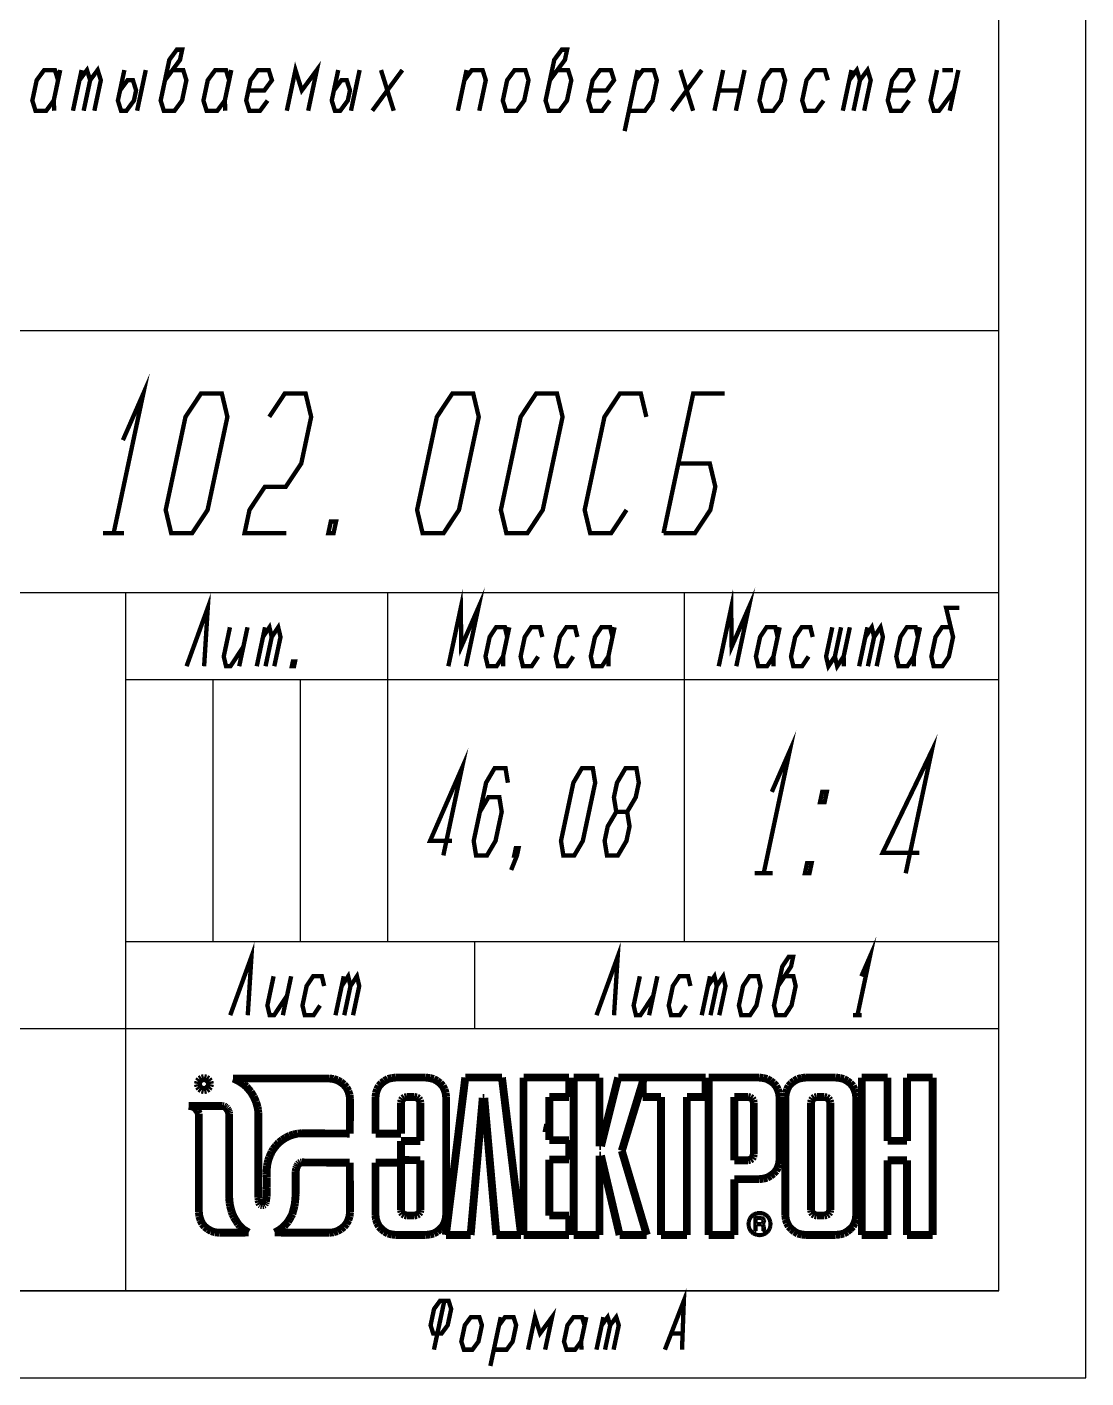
# Model space of a CAD drawing. Header units: millimetres. Extents: x 0 to 630, y 0 to 297.
# Drawn here: x 569.3 to 630, y 0 to 77.4 of the extents above; entities that cross this region are included whole.
import ezdxf

# ---------------------------------------------------------------- set-up
doc = ezdxf.new("R2010")
doc.units = ezdxf.units.MM
doc.header["$LTSCALE"] = 34.65
doc.layers.get('0').update_dxf_attribs({"linetype": 'CONTINUOUS'})

# ---------------------------------------------------------------- blocks, each defined once
blk = doc.blocks.new('ELEKTRON_BL0', base_point=(599.909, 12.678))
at = {"color": 2, "linetype": 'CONTINUOUS'}
for points, const_width in [([(579.128, 16.841), (579.156, 16.98)], 0.452), ([(579.156, 16.716), (579.128, 16.841)], 0.452), ([(579.156, 16.98), (579.24, 17.092)], 0.452), ([(579.24, 17.092), (579.351, 17.161)], 0.452), ([(579.351, 17.161), (579.476, 17.189)], 0.452), ([(579.476, 17.189), (579.601, 17.161)], 0.452), ([(579.601, 17.161), (579.712, 17.092)], 0.452), ([(579.712, 17.092), (579.796, 16.98)], 0.452), ([(579.796, 16.98), (579.824, 16.841)], 0.452), ([(579.824, 16.841), (579.796, 16.716)], 0.452), ([(586.662, 17.161), (581.144, 17.161)], 0.452), ([(581.144, 17.161), (581.227, 17.133)], 0.452), ([(581.227, 17.133), (581.311, 17.092)], 0.452), ([(581.311, 17.092), (581.394, 17.05)], 0.452), ([(581.394, 17.05), (581.478, 17.008)], 0.452), ([(581.478, 17.008), (581.561, 16.953)], 0.452), ([(581.561, 16.953), (581.644, 16.897)], 0.452), ([(581.644, 16.897), (581.728, 16.841)], 0.452), ([(581.728, 16.841), (581.811, 16.772)], 0.452), ([(586.899, 17.133), (586.662, 17.161)], 0.452), ([(587.121, 17.064), (586.899, 17.133)], 0.452), ([(587.315, 16.953), (587.121, 17.064)], 0.452), ([(587.496, 16.814), (587.315, 16.953)], 0.452), ([(587.635, 16.647), (587.496, 16.814)], 0.452), ([(589.651, 16.897), (589.498, 16.73)], 0.452), ([(589.817, 17.022), (589.651, 16.897)], 0.452), ([(590.012, 17.133), (589.817, 17.022)], 0.452), ([(590.235, 17.189), (590.012, 17.133)], 0.452), ([(590.457, 17.217), (590.235, 17.189)], 0.452), ([(592.18, 17.217), (590.457, 17.217)], 0.452), ([(592.417, 17.189), (592.18, 17.217)], 0.452), ([(592.639, 17.133), (592.417, 17.189)], 0.452), ([(592.834, 17.022), (592.639, 17.133)], 0.452), ([(593.001, 16.897), (592.834, 17.022)], 0.452), ([(593.153, 16.73), (593.001, 16.897)], 0.452), ([(594.446, 17.217), (593.334, 8.196)], 0.452), ([(596.545, 17.217), (594.446, 17.217)], 0.452), ([(597.643, 8.196), (596.545, 17.217)], 0.452), ([(600.395, 17.217), (597.782, 17.217)], 0.452), ([(597.782, 17.217), (597.782, 8.196)], 0.452), ([(600.395, 16.105), (600.395, 17.217)], 0.452), ([(602.133, 17.217), (600.659, 17.217)], 0.452), ([(600.659, 17.217), (600.659, 8.196)], 0.452), ([(602.133, 13.283), (602.133, 17.217)], 0.452), ([(603.203, 17.217), (602.216, 13.283)], 0.452), ([(604.69, 17.217), (603.203, 17.217)], 0.452), ([(603.412, 13.019), (604.69, 17.217)], 0.452), ([(608.207, 17.217), (604.607, 17.217)], 0.452), ([(604.607, 17.217), (604.607, 16.105)], 0.452), ([(608.207, 16.105), (608.207, 17.217)], 0.452), ([(611.279, 17.217), (608.388, 17.217)], 0.452), ([(608.388, 17.217), (608.388, 8.196)], 0.452), ([(611.515, 17.189), (611.279, 17.217)], 0.452), ([(611.738, 17.133), (611.515, 17.189)], 0.452), ([(611.932, 17.022), (611.738, 17.133)], 0.452), ([(612.099, 16.897), (611.932, 17.022)], 0.452), ([(612.252, 16.73), (612.099, 16.897)], 0.452), ([(613.128, 16.897), (612.975, 16.73)], 0.452), ([(613.294, 17.022), (613.128, 16.897)], 0.452), ([(613.489, 17.133), (613.294, 17.022)], 0.452), ([(613.711, 17.189), (613.489, 17.133)], 0.452), ([(613.934, 17.217), (613.711, 17.189)], 0.452), ([(615.671, 17.217), (613.934, 17.217)], 0.452), ([(615.908, 17.189), (615.671, 17.217)], 0.452), ([(616.13, 17.133), (615.908, 17.189)], 0.452), ([(616.324, 17.022), (616.13, 17.133)], 0.452), ([(616.491, 16.897), (616.324, 17.022)], 0.452), ([(616.644, 16.73), (616.491, 16.897)], 0.452), ([(618.632, 17.217), (617.159, 17.217)], 0.452), ([(617.159, 17.217), (617.159, 8.196)], 0.452), ([(618.632, 13.589), (618.632, 17.217)], 0.452), ([(621.217, 17.217), (619.744, 17.217)], 0.452), ([(619.744, 17.217), (619.744, 13.589)], 0.452), ([(621.217, 8.196), (621.217, 17.217)], 0.452), ([(579.24, 16.605), (579.156, 16.716)], 0.452), ([(579.351, 16.522), (579.24, 16.605)], 0.452), ([(579.476, 16.494), (579.351, 16.522)], 0.452), ([(579.601, 16.522), (579.476, 16.494)], 0.452), ([(579.712, 16.605), (579.601, 16.522)], 0.452), ([(579.796, 16.716), (579.712, 16.605)], 0.452), ([(581.811, 16.772), (581.908, 16.689)], 0.452), ([(581.908, 16.689), (581.992, 16.591)], 0.452), ([(581.992, 16.591), (582.075, 16.494)], 0.452), ([(582.075, 16.494), (582.159, 16.397)], 0.452), ([(582.159, 16.397), (582.242, 16.258)], 0.452), ([(582.242, 16.258), (582.326, 16.119)], 0.452), ([(582.326, 16.119), (582.395, 15.966)], 0.452), ([(587.746, 16.438), (587.635, 16.647)], 0.452), ([(587.816, 16.216), (587.746, 16.438)], 0.452), ([(587.844, 15.98), (587.816, 16.216)], 0.452), ([(589.331, 16.327), (589.303, 16.105)], 0.452), ([(589.303, 16.105), (589.303, 14.006)], 0.452), ([(589.4, 16.536), (589.331, 16.327)], 0.452), ([(589.498, 16.73), (589.4, 16.536)], 0.452), ([(590.86, 16.007), (590.971, 16.077)], 0.452), ([(590.971, 16.077), (591.11, 16.105)], 0.452), ([(591.11, 16.105), (591.527, 16.105)], 0.452), ([(591.527, 16.105), (591.666, 16.077)], 0.452), ([(591.666, 16.077), (591.777, 16.007)], 0.452), ([(593.251, 16.536), (593.153, 16.73)], 0.452), ([(593.32, 16.327), (593.251, 16.536)], 0.452), ([(593.348, 16.105), (593.32, 16.327)], 0.452), ([(593.348, 9.308), (593.348, 16.105)], 0.452), ([(594.752, 8.196), (595.447, 16.049)], 0.452), ([(595.447, 16.049), (595.53, 16.049)], 0.452), ([(595.53, 16.049), (596.225, 8.196)], 0.452), ([(599.255, 13.631), (599.255, 16.105)], 0.452), ([(599.255, 16.105), (600.395, 16.105)], 0.452), ([(604.607, 16.105), (605.663, 16.105)], 0.452), ([(605.663, 16.105), (605.663, 8.196)], 0.452), ([(607.137, 8.196), (607.137, 16.105)], 0.452), ([(607.137, 16.105), (608.207, 16.105)], 0.452), ([(609.861, 16.105), (610.64, 16.105)], 0.452), ([(609.861, 12.477), (609.861, 16.105)], 0.452), ([(610.64, 16.105), (610.765, 16.077)], 0.452), ([(610.765, 16.077), (610.876, 16.007)], 0.452), ([(612.349, 16.536), (612.252, 16.73)], 0.452), ([(612.419, 16.327), (612.349, 16.536)], 0.452), ([(612.447, 16.105), (612.419, 16.327)], 0.452), ([(612.447, 12.477), (612.447, 16.105)], 0.452), ([(612.808, 16.327), (612.78, 16.105)], 0.452), ([(612.78, 16.105), (612.78, 9.308)], 0.452), ([(612.877, 16.536), (612.808, 16.327)], 0.452), ([(612.975, 16.73), (612.877, 16.536)], 0.452), ([(614.351, 16.007), (614.462, 16.077)], 0.452), ([(614.462, 16.077), (614.587, 16.105)], 0.452), ([(614.587, 16.105), (615.018, 16.105)], 0.452), ([(615.018, 16.105), (615.143, 16.077)], 0.452), ([(615.143, 16.077), (615.254, 16.007)], 0.452), ([(616.742, 16.536), (616.644, 16.73)], 0.452), ([(616.811, 16.327), (616.742, 16.536)], 0.452), ([(616.839, 16.105), (616.811, 16.327)], 0.452), ([(616.839, 9.308), (616.839, 16.105)], 0.452), ([(580.546, 15.59), (578.6, 15.59)], 0.452), ([(578.6, 15.59), (578.725, 15.577)], 0.452), ([(578.725, 15.577), (578.837, 15.549)], 0.452), ([(578.837, 15.549), (578.92, 15.507)], 0.452), ([(578.92, 15.507), (578.989, 15.451)], 0.452), ([(578.989, 15.451), (579.045, 15.382)], 0.452), ([(579.045, 15.382), (579.101, 15.312)], 0.452), ([(579.101, 15.312), (579.142, 15.229)], 0.452), ([(580.616, 15.577), (580.546, 15.59)], 0.452), ([(580.685, 15.535), (580.616, 15.577)], 0.452), ([(580.741, 15.493), (580.685, 15.535)], 0.452), ([(580.797, 15.437), (580.741, 15.493)], 0.452), ([(580.838, 15.368), (580.797, 15.437)], 0.452), ([(580.88, 15.285), (580.838, 15.368)], 0.452), ([(580.908, 15.215), (580.88, 15.285)], 0.452), ([(582.395, 15.966), (582.464, 15.813)], 0.452), ([(582.464, 15.813), (582.506, 15.66)], 0.452), ([(582.506, 15.66), (582.548, 15.507)], 0.452), ([(582.548, 15.507), (582.576, 15.354)], 0.452), ([(582.576, 15.354), (582.59, 15.187)], 0.452), ([(587.83, 14.006), (587.844, 15.98)], 0.452), ([(590.763, 15.785), (590.791, 15.91)], 0.452), ([(590.763, 14.006), (590.763, 15.785)], 0.452), ([(590.791, 15.91), (590.86, 16.007)], 0.452), ([(591.777, 16.007), (591.847, 15.91)], 0.452), ([(591.847, 15.91), (591.875, 15.785)], 0.452), ([(591.875, 15.785), (591.875, 13.575)], 0.452), ([(610.876, 16.007), (610.945, 15.91)], 0.452), ([(610.945, 15.91), (610.973, 15.785)], 0.452), ([(610.973, 15.785), (610.973, 12.811)], 0.452), ([(614.254, 15.785), (614.281, 15.91)], 0.452), ([(614.254, 9.627), (614.254, 15.785)], 0.452), ([(614.281, 15.91), (614.351, 16.007)], 0.452), ([(615.254, 16.007), (615.324, 15.91)], 0.452), ([(615.324, 15.91), (615.351, 15.785)], 0.452), ([(615.351, 15.785), (615.351, 9.627)], 0.452), ([(579.142, 15.229), (579.184, 15.146)], 0.452), ([(579.184, 15.146), (579.184, 9.502)], 0.452), ([(580.922, 15.146), (580.908, 15.215)], 0.452), ([(580.922, 10.489), (580.922, 15.146)], 0.452), ([(582.59, 15.187), (582.59, 10.461)], 0.452), ([(583.966, 13.644), (584.16, 13.77)], 0.452), ([(584.16, 13.77), (584.383, 13.881)], 0.452), ([(584.383, 13.881), (584.605, 13.95)], 0.452), ([(584.605, 13.95), (584.841, 14.006)], 0.452), ([(584.841, 14.006), (585.092, 14.02)], 0.452), ([(585.092, 14.02), (587.83, 14.006)], 0.452), ([(589.303, 14.006), (590.763, 14.006)], 0.452), ([(583.285, 12.797), (583.354, 12.963)], 0.452), ([(583.354, 12.963), (583.451, 13.116)], 0.452), ([(583.451, 13.116), (583.604, 13.311)], 0.452), ([(583.604, 13.311), (583.771, 13.492)], 0.452), ([(583.771, 13.492), (583.966, 13.644)], 0.452), ([(591.875, 13.575), (590.763, 13.575)], 0.452), ([(590.763, 13.575), (590.763, 12.491)], 0.452), ([(600.395, 13.631), (599.255, 13.631)], 0.452), ([(600.395, 12.519), (600.395, 13.631)], 0.452), ([(602.216, 13.283), (602.133, 13.283)], 0.452), ([(604.843, 8.196), (603.412, 13.019)], 0.452), ([(619.744, 13.589), (618.632, 13.589)], 0.452), ([(583.09, 12.143), (583.118, 12.31)], 0.452), ([(583.118, 12.31), (583.159, 12.477)], 0.452), ([(583.159, 12.477), (583.215, 12.644)], 0.452), ([(583.215, 12.644), (583.285, 12.797)], 0.452), ([(584.786, 12.088), (584.827, 12.171)], 0.452), ([(584.827, 12.171), (584.869, 12.241)], 0.452), ([(584.869, 12.241), (584.925, 12.296)], 0.452), ([(584.925, 12.296), (585.008, 12.338)], 0.452), ([(585.008, 12.338), (585.092, 12.352)], 0.452), ([(585.092, 12.352), (587.83, 12.338)], 0.452), ([(587.83, 12.338), (587.844, 9.502)], 0.452), ([(590.763, 12.338), (589.303, 12.338)], 0.452), ([(589.303, 12.338), (589.303, 9.308)], 0.452), ([(590.763, 12.491), (591.875, 12.477)], 0.452), ([(590.763, 9.627), (590.763, 12.338)], 0.452), ([(591.875, 12.477), (591.875, 9.627)], 0.452), ([(599.255, 9.308), (599.255, 12.519)], 0.452), ([(599.255, 12.519), (600.395, 12.519)], 0.452), ([(602.133, 8.196), (602.133, 12.741)], 0.452), ([(602.133, 12.741), (602.216, 12.741)], 0.452), ([(602.216, 12.741), (603.287, 8.196)], 0.452), ([(610.64, 12.477), (609.861, 12.477)], 0.452), ([(610.765, 12.505), (610.64, 12.477)], 0.452), ([(610.876, 12.574), (610.765, 12.505)], 0.452), ([(610.945, 12.685), (610.876, 12.574)], 0.452), ([(610.973, 12.811), (610.945, 12.685)], 0.452), ([(612.349, 12.06), (612.419, 12.268)], 0.452), ([(612.419, 12.268), (612.447, 12.477)], 0.452), ([(618.632, 8.196), (618.632, 12.477)], 0.452), ([(618.632, 12.477), (619.744, 12.477)], 0.452), ([(619.744, 12.477), (619.744, 8.196)], 0.452), ([(583.062, 11.782), (583.076, 11.963)], 0.452), ([(583.062, 11.643), (583.062, 11.782)], 0.452), ([(583.076, 11.504), (583.062, 11.643)], 0.452), ([(583.076, 11.963), (583.09, 12.143)], 0.452), ([(583.076, 11.365), (583.076, 11.504)], 0.452), ([(584.73, 11.838), (584.744, 11.921)], 0.452), ([(584.73, 11.685), (584.73, 11.838)], 0.452), ([(584.73, 11.532), (584.73, 11.685)], 0.452), ([(584.73, 11.393), (584.73, 11.532)], 0.452), ([(584.73, 11.24), (584.73, 11.393)], 0.452), ([(584.744, 11.921), (584.758, 12.004)], 0.452), ([(584.758, 12.004), (584.786, 12.088)], 0.452), ([(609.861, 8.196), (609.861, 11.393)], 0.452), ([(609.861, 11.393), (611.279, 11.393)], 0.452), ([(611.279, 11.393), (611.515, 11.42)], 0.452), ([(611.515, 11.42), (611.738, 11.476)], 0.452), ([(611.738, 11.476), (611.932, 11.587)], 0.452), ([(611.932, 11.587), (612.099, 11.712)], 0.452), ([(612.099, 11.712), (612.252, 11.879)], 0.452), ([(612.252, 11.879), (612.349, 12.06)], 0.452), ([(583.062, 10.809), (583.076, 10.948)], 0.452), ([(583.062, 10.67), (583.062, 10.809)], 0.452), ([(583.062, 10.586), (583.062, 10.67)], 0.452), ([(583.076, 11.226), (583.076, 11.365)], 0.452), ([(583.076, 11.087), (583.076, 11.226)], 0.452), ([(583.076, 10.948), (583.076, 11.087)], 0.452), ([(584.73, 11.087), (584.73, 11.24)], 0.452), ([(584.73, 10.948), (584.73, 11.087)], 0.452), ([(584.73, 10.795), (584.73, 10.948)], 0.452), ([(584.73, 10.642), (584.73, 10.795)], 0.452), ([(584.73, 10.531), (584.73, 10.642)], 0.452), ([(580.922, 10.322), (580.922, 10.489)], 0.452), ([(580.935, 10.169), (580.922, 10.322)], 0.452), ([(580.949, 10.003), (580.935, 10.169)], 0.452), ([(580.977, 9.85), (580.949, 10.003)], 0.452), ([(581.019, 9.697), (580.977, 9.85)], 0.452), ([(582.59, 10.461), (582.59, 10.406)], 0.452), ([(582.59, 10.406), (582.59, 10.336)], 0.452), ([(582.59, 10.336), (582.604, 10.267)], 0.452), ([(582.604, 10.267), (582.604, 10.197)], 0.452), ([(582.604, 10.197), (582.617, 10.128)], 0.452), ([(582.617, 10.128), (582.631, 10.058)], 0.452), ([(582.631, 10.058), (582.659, 10.003)], 0.452), ([(582.659, 10.003), (582.687, 9.947)], 0.452), ([(582.687, 9.947), (582.728, 9.919)], 0.452), ([(582.728, 9.919), (582.812, 9.905)], 0.452), ([(582.812, 9.905), (582.895, 9.919)], 0.452), ([(582.895, 9.919), (582.951, 9.947)], 0.452), ([(582.951, 9.947), (582.993, 10.017)], 0.452), ([(582.993, 10.017), (583.02, 10.1)], 0.452), ([(583.02, 10.1), (583.034, 10.197)], 0.452), ([(583.034, 10.197), (583.048, 10.295)], 0.452), ([(583.048, 10.295), (583.062, 10.392)], 0.452), ([(583.062, 10.489), (583.062, 10.586)], 0.452), ([(583.062, 10.392), (583.062, 10.489)], 0.452), ([(584.619, 9.697), (584.661, 9.864)], 0.452), ([(584.661, 9.864), (584.688, 10.031)], 0.452), ([(584.688, 10.031), (584.702, 10.197)], 0.452), ([(584.702, 10.197), (584.716, 10.364)], 0.452), ([(584.716, 10.364), (584.73, 10.531)], 0.452), ([(579.184, 9.502), (579.212, 9.266)], 0.452), ([(579.212, 9.266), (579.281, 9.044)], 0.452), ([(581.061, 9.53), (581.019, 9.697)], 0.452), ([(581.116, 9.377), (581.061, 9.53)], 0.452), ([(581.186, 9.224), (581.116, 9.377)], 0.452), ([(581.269, 9.085), (581.186, 9.224)], 0.452), ([(581.353, 8.946), (581.269, 9.085)], 0.452), ([(584.285, 8.946), (584.369, 9.085)], 0.452), ([(584.369, 9.085), (584.466, 9.252)], 0.452), ([(584.466, 9.252), (584.536, 9.391)], 0.452), ([(584.536, 9.391), (584.577, 9.544)], 0.452), ([(584.577, 9.544), (584.619, 9.697)], 0.452), ([(587.816, 9.266), (587.746, 9.044)], 0.452), ([(587.844, 9.502), (587.816, 9.266)], 0.452), ([(589.303, 9.308), (589.331, 9.085)], 0.452), ([(589.331, 9.085), (589.4, 8.877)], 0.452), ([(590.791, 9.502), (590.763, 9.627)], 0.452), ([(590.86, 9.405), (590.791, 9.502)], 0.452), ([(590.971, 9.335), (590.86, 9.405)], 0.452), ([(591.11, 9.308), (590.971, 9.335)], 0.452), ([(591.527, 9.308), (591.11, 9.308)], 0.452), ([(591.666, 9.335), (591.527, 9.308)], 0.452), ([(591.777, 9.405), (591.666, 9.335)], 0.452), ([(591.847, 9.502), (591.777, 9.405)], 0.452), ([(591.875, 9.627), (591.847, 9.502)], 0.452), ([(593.251, 8.877), (593.32, 9.085)], 0.452), ([(593.32, 9.085), (593.348, 9.308)], 0.452), ([(600.395, 9.308), (599.255, 9.308)], 0.452), ([(600.395, 8.196), (600.395, 9.308)], 0.452), ([(610.82, 9.308), (610.737, 9.197)], 0.151), ([(610.806, 9.155), (610.876, 9.238)], 0.151), ([(610.918, 9.391), (610.82, 9.308)], 0.151), ([(610.876, 9.238), (610.973, 9.308)], 0.151), ([(611.043, 9.447), (610.918, 9.391)], 0.151), ([(610.973, 9.308), (611.07, 9.377)], 0.151), ([(611.015, 8.418), (611.015, 9.224)], 0.151), ([(611.015, 9.224), (611.39, 9.224)], 0.151), ([(611.154, 9.488), (611.043, 9.447)], 0.151), ([(611.07, 9.377), (611.182, 9.405)], 0.151), ([(611.293, 9.502), (611.154, 9.488)], 0.151), ([(611.182, 9.405), (611.293, 9.419)], 0.151), ([(611.432, 9.488), (611.293, 9.502)], 0.151), ([(611.293, 9.419), (611.418, 9.405)], 0.151), ([(611.39, 9.224), (611.473, 9.21)], 0.151), ([(611.418, 9.405), (611.529, 9.377)], 0.151), ([(611.557, 9.447), (611.432, 9.488)], 0.151), ([(611.529, 9.377), (611.626, 9.308)], 0.151), ([(611.668, 9.391), (611.557, 9.447)], 0.151), ([(611.626, 9.308), (611.724, 9.238)], 0.151), ([(611.779, 9.308), (611.668, 9.391)], 0.151), ([(611.724, 9.238), (611.793, 9.155)], 0.151), ([(611.863, 9.197), (611.779, 9.308)], 0.151), ([(612.78, 9.308), (612.808, 9.085)], 0.452), ([(612.808, 9.085), (612.877, 8.877)], 0.452), ([(614.281, 9.502), (614.254, 9.627)], 0.452), ([(614.351, 9.405), (614.281, 9.502)], 0.452), ([(614.462, 9.335), (614.351, 9.405)], 0.452), ([(614.587, 9.308), (614.462, 9.335)], 0.452), ([(615.018, 9.308), (614.587, 9.308)], 0.452), ([(615.143, 9.335), (615.018, 9.308)], 0.452), ([(615.254, 9.405), (615.143, 9.335)], 0.452), ([(615.324, 9.502), (615.254, 9.405)], 0.452), ([(615.351, 9.627), (615.324, 9.502)], 0.452), ([(616.742, 8.877), (616.811, 9.085)], 0.452), ([(616.811, 9.085), (616.839, 9.308)], 0.452), ([(579.281, 9.044), (579.379, 8.835)], 0.452), ([(579.379, 8.835), (579.518, 8.668)], 0.452), ([(579.518, 8.668), (579.698, 8.529)], 0.452), ([(579.698, 8.529), (579.893, 8.418)], 0.452), ([(579.893, 8.418), (580.115, 8.349)], 0.452), ([(580.115, 8.349), (580.352, 8.321)], 0.452), ([(580.352, 8.321), (582.034, 8.335)], 0.452), ([(581.436, 8.821), (581.353, 8.946)], 0.452), ([(581.533, 8.71), (581.436, 8.821)], 0.452), ([(581.644, 8.599), (581.533, 8.71)], 0.452), ([(581.756, 8.502), (581.644, 8.599)], 0.452), ([(581.895, 8.418), (581.756, 8.502)], 0.452), ([(582.034, 8.335), (581.895, 8.418)], 0.452), ([(583.535, 8.335), (583.688, 8.418)], 0.452), ([(586.662, 8.321), (583.535, 8.335)], 0.452), ([(583.688, 8.418), (583.827, 8.502)], 0.452), ([(583.827, 8.502), (583.952, 8.599)], 0.452), ([(583.952, 8.599), (584.063, 8.696)], 0.452), ([(584.063, 8.696), (584.174, 8.821)], 0.452), ([(584.174, 8.821), (584.285, 8.946)], 0.452), ([(586.899, 8.349), (586.662, 8.321)], 0.452), ([(587.121, 8.418), (586.899, 8.349)], 0.452), ([(587.315, 8.529), (587.121, 8.418)], 0.452), ([(587.496, 8.668), (587.315, 8.529)], 0.452), ([(587.635, 8.835), (587.496, 8.668)], 0.452), ([(587.746, 9.044), (587.635, 8.835)], 0.452), ([(589.4, 8.877), (589.498, 8.682)], 0.452), ([(589.498, 8.682), (589.651, 8.529)], 0.452), ([(589.651, 8.529), (589.817, 8.39)], 0.452), ([(589.817, 8.39), (590.012, 8.279)], 0.452), ([(592.639, 8.279), (592.834, 8.39)], 0.452), ([(592.834, 8.39), (593.001, 8.529)], 0.452), ([(593.001, 8.529), (593.153, 8.682)], 0.452), ([(593.153, 8.682), (593.251, 8.877)], 0.452), ([(610.64, 8.96), (610.626, 8.821)], 0.151), ([(610.626, 8.821), (610.64, 8.682)], 0.151), ([(610.681, 9.085), (610.64, 8.96)], 0.151), ([(610.64, 8.682), (610.681, 8.557)], 0.151), ([(610.737, 9.197), (610.681, 9.085)], 0.151), ([(610.681, 8.557), (610.737, 8.432)], 0.151), ([(610.709, 8.821), (610.723, 8.932)], 0.151), ([(610.723, 8.696), (610.709, 8.821)], 0.151), ([(610.723, 8.932), (610.751, 9.044)], 0.151), ([(610.751, 8.585), (610.723, 8.696)], 0.151), ([(610.751, 9.044), (610.806, 9.155)], 0.151), ([(610.806, 8.488), (610.751, 8.585)], 0.151), ([(610.876, 8.404), (610.806, 8.488)], 0.151), ([(611.112, 9.127), (611.112, 8.863)], 0.151), ([(611.362, 9.127), (611.112, 9.127)], 0.151), ([(611.112, 8.863), (611.362, 8.863)], 0.151), ([(611.362, 8.766), (611.112, 8.766)], 0.151), ([(611.112, 8.766), (611.112, 8.418)], 0.151), ([(611.404, 9.113), (611.362, 9.127)], 0.151), ([(611.362, 8.863), (611.418, 8.877)], 0.151), ([(611.418, 8.752), (611.362, 8.766)], 0.151), ([(611.446, 9.085), (611.404, 9.113)], 0.151), ([(611.418, 8.877), (611.446, 8.905)], 0.151), ([(611.46, 8.724), (611.418, 8.752)], 0.151), ([(611.473, 9.057), (611.446, 9.085)], 0.151), ([(611.446, 8.905), (611.473, 8.946)], 0.151), ([(611.473, 8.682), (611.46, 8.724)], 0.151), ([(611.473, 9.21), (611.543, 9.155)], 0.151), ([(611.487, 9.002), (611.473, 9.057)], 0.151), ([(611.473, 8.946), (611.487, 9.002)], 0.151), ([(611.487, 8.64), (611.473, 8.682)], 0.151), ([(611.543, 8.835), (611.487, 8.807)], 0.151), ([(611.487, 8.807), (611.543, 8.78)], 0.151), ([(611.487, 8.515), (611.487, 8.64)], 0.151), ([(611.487, 8.488), (611.487, 8.515)], 0.151), ([(611.487, 8.46), (611.487, 8.488)], 0.151), ([(611.487, 8.432), (611.487, 8.46)], 0.151), ([(611.543, 9.155), (611.599, 9.085)], 0.151), ([(611.571, 8.877), (611.543, 8.835)], 0.151), ([(611.543, 8.78), (611.571, 8.738)], 0.151), ([(611.599, 8.946), (611.571, 8.877)], 0.151), ([(611.571, 8.738), (611.599, 8.696)], 0.151), ([(611.599, 9.085), (611.612, 9.016)], 0.151), ([(611.612, 9.016), (611.599, 8.946)], 0.151), ([(611.599, 8.696), (611.599, 8.64)], 0.151), ([(611.599, 8.64), (611.599, 8.515)], 0.151), ([(611.599, 8.515), (611.599, 8.474)], 0.151), ([(611.599, 8.474), (611.612, 8.446)], 0.151), ([(611.612, 8.446), (611.612, 8.432)], 0.151), ([(611.793, 8.488), (611.724, 8.404)], 0.151), ([(611.793, 9.155), (611.849, 9.044)], 0.151), ([(611.849, 8.585), (611.793, 8.488)], 0.151), ([(611.849, 9.044), (611.877, 8.932)], 0.151), ([(611.877, 8.696), (611.849, 8.585)], 0.151), ([(611.918, 9.085), (611.863, 9.197)], 0.151), ([(611.863, 8.432), (611.918, 8.557)], 0.151), ([(611.877, 8.932), (611.891, 8.821)], 0.151), ([(611.891, 8.821), (611.877, 8.696)], 0.151), ([(611.96, 8.96), (611.918, 9.085)], 0.151), ([(611.918, 8.557), (611.96, 8.682)], 0.151), ([(611.974, 8.821), (611.96, 8.96)], 0.151), ([(611.96, 8.682), (611.974, 8.821)], 0.151), ([(612.877, 8.877), (612.975, 8.682)], 0.452), ([(612.975, 8.682), (613.128, 8.529)], 0.452), ([(613.128, 8.529), (613.294, 8.39)], 0.452), ([(613.294, 8.39), (613.489, 8.279)], 0.452), ([(616.13, 8.279), (616.324, 8.39)], 0.452), ([(616.324, 8.39), (616.491, 8.529)], 0.452), ([(616.491, 8.529), (616.644, 8.682)], 0.452), ([(616.644, 8.682), (616.742, 8.877)], 0.452), ([(590.012, 8.279), (590.235, 8.224)], 0.452), ([(590.235, 8.224), (590.457, 8.196)], 0.452), ([(590.457, 8.196), (592.18, 8.196)], 0.452), ([(592.18, 8.196), (592.417, 8.224)], 0.452), ([(592.417, 8.224), (592.639, 8.279)], 0.452), ([(593.334, 8.196), (594.752, 8.196)], 0.452), ([(596.225, 8.196), (597.643, 8.196)], 0.452), ([(597.782, 8.196), (600.395, 8.196)], 0.452), ([(600.659, 8.196), (602.133, 8.196)], 0.452), ([(603.287, 8.196), (604.843, 8.196)], 0.452), ([(605.663, 8.196), (607.137, 8.196)], 0.452), ([(608.388, 8.196), (609.861, 8.196)], 0.452), ([(610.737, 8.432), (610.82, 8.335)], 0.151), ([(610.82, 8.335), (610.918, 8.251)], 0.151), ([(610.973, 8.321), (610.876, 8.404)], 0.151), ([(610.918, 8.251), (611.043, 8.196)], 0.151), ([(611.07, 8.265), (610.973, 8.321)], 0.151), ([(611.112, 8.418), (611.015, 8.418)], 0.151), ([(611.043, 8.196), (611.154, 8.154)], 0.151), ([(611.182, 8.237), (611.07, 8.265)], 0.151), ([(611.154, 8.154), (611.293, 8.14)], 0.151), ([(611.293, 8.224), (611.182, 8.237)], 0.151), ([(611.418, 8.237), (611.293, 8.224)], 0.151), ([(611.293, 8.14), (611.432, 8.154)], 0.151), ([(611.529, 8.265), (611.418, 8.237)], 0.151), ([(611.432, 8.154), (611.557, 8.196)], 0.151), ([(611.501, 8.418), (611.487, 8.432)], 0.151), ([(611.626, 8.418), (611.501, 8.418)], 0.151), ([(611.626, 8.321), (611.529, 8.265)], 0.151), ([(611.557, 8.196), (611.668, 8.251)], 0.151), ([(611.612, 8.432), (611.626, 8.418)], 0.151), ([(611.724, 8.404), (611.626, 8.321)], 0.151), ([(611.668, 8.251), (611.779, 8.335)], 0.151), ([(611.779, 8.335), (611.863, 8.432)], 0.151), ([(613.489, 8.279), (613.711, 8.224)], 0.452), ([(613.711, 8.224), (613.934, 8.196)], 0.452), ([(613.934, 8.196), (615.671, 8.196)], 0.452), ([(615.671, 8.196), (615.908, 8.224)], 0.452), ([(615.908, 8.224), (616.13, 8.279)], 0.452), ([(617.159, 8.196), (618.632, 8.196)], 0.452), ([(619.744, 8.196), (621.217, 8.196)], 0.452)]:
    blk.add_lwpolyline(points, dxfattribs=dict(at, const_width=const_width))

msp = doc.modelspace()

# ---------------------------------------------------------------- linework, layer by layer
at = {"color": 7, "linetype": 'CONTINUOUS'}
for p, q in [((630, 0), (630, 297)), ((625, 5), (625, 292)), ((625, 60), (440, 60)), ((625, 5), (625, 60)), ((625, 45), (440, 45)), ((575, 5), (575, 45)), ((590, 25), (590, 45)), ((607, 25), (607, 45)), ((625, 40), (575, 40)), ((580, 25), (580, 40)), ((585, 25), (585, 40)), ((625, 25), (575, 25)), ((595, 20), (595, 25)), ((625, 20), (440, 20)), ((20, 5), (625, 5)), ((625, 5), (440, 5)), ((0, 0), (630, 0))]:
    msp.add_line(p, q, dxfattribs=at)
at = {"color": 2, "linetype": 'CONTINUOUS', "const_width": 0.25}
for points in [[(577.2430756, 74.3716406), (578.1035577, 75.5383173), (578.2275659, 76.1216556), (577.9212946, 76.1216556), (577.4910535, 75.5383173), (576.9950977, 73.2049832), (577.1773608, 72.6216449), (577.7898651, 72.6216449), (578.2201062, 73.2049832), (578.4680841, 74.3716406), (578.2858209, 74.9549789), (577.6733167, 74.9549789)], [(599.2930756, 74.3716406), (600.1535577, 75.5383173), (600.2775659, 76.1216556), (599.9712946, 76.1216556), (599.5410535, 75.5383173), (599.0450977, 73.2049832), (599.2273608, 72.6216449), (599.8398651, 72.6216449), (600.2701062, 73.2049832), (600.5180841, 74.3716406), (600.3358209, 74.9549789), (599.7233167, 74.9549789)], [(572.3430798, 74.3716406), (572.7733209, 74.9549789), (572.9555841, 74.3716406), (572.583598, 72.6216449)], [(572.9555841, 74.3716406), (573.3858252, 74.9549789), (573.5680884, 74.3716406), (573.1961023, 72.6216449)], [(584.2211023, 72.6216449), (584.7170581, 74.9549789), (585.0815845, 73.7883215), (585.9420667, 74.9549789), (585.4461108, 72.6216449)], [(616.4430798, 74.3716406), (616.8733209, 74.9549789), (617.0555841, 74.3716406), (616.683598, 72.6216449)], [(617.0555841, 74.3716406), (617.4858252, 74.9549789), (617.6680884, 74.3716406), (617.2961023, 72.6216449)], [(571.1180713, 74.3716406), (570.9358081, 74.9549789), (570.3233038, 74.9549789), (569.8930627, 74.3716406), (569.6450848, 73.2049832), (569.827348, 72.6216449), (570.4398523, 72.6216449), (570.8700934, 73.2049832)], [(571.2420795, 74.9549789), (570.8700934, 73.2049832), (570.8992401, 72.6216449)], [(571.9710938, 72.6216449), (572.4670496, 74.9549789)], [(574.9170667, 74.9549789), (574.5450806, 73.2049832), (574.7273438, 72.6216449), (575.0336151, 72.6216449), (575.4638562, 73.2049832), (575.5878259, 73.7883215), (575.4055627, 74.3716406), (575.0993298, 74.3716406), (574.6690887, 73.7883215)], [(576.1420752, 74.9549789), (575.6461194, 72.6216449)], [(580.9180627, 74.3716406), (580.7357996, 74.9549789), (580.1233337, 74.9549789), (579.6930927, 74.3716406), (579.4450763, 73.2049832), (579.6273395, 72.6216449), (580.2398437, 72.6216449), (580.6700848, 73.2049832)], [(581.0420709, 74.9549789), (580.6700848, 73.2049832), (580.6992316, 72.6216449)], [(582.0191016, 73.7883215), (582.9378387, 73.7883215), (583.3680798, 74.3716406), (583.1858167, 74.9549789), (582.5733124, 74.9549789), (582.1430713, 74.3716406), (581.8950934, 73.2049832), (582.0773566, 72.6216449), (582.6898608, 72.6216449), (583.1201019, 73.2049832)], [(587.1670752, 74.9549789), (586.7950891, 73.2049832), (586.9773523, 72.6216449), (587.2835852, 72.6216449), (587.7138263, 73.2049832), (587.8378345, 73.7883215), (587.6555713, 74.3716406), (587.3493384, 74.3716406), (586.9190973, 73.7883215)], [(588.3920837, 74.9549789), (587.8960895, 72.6216449)], [(589.121098, 72.6216449), (590.8420624, 74.9549789)], [(589.6170538, 74.9549789), (590.3461066, 72.6216449)], [(594.0210937, 72.6216449), (594.5170496, 74.9549789)], [(594.3930798, 74.3716406), (594.8233209, 74.9549789), (595.4358252, 74.9549789), (595.6180884, 74.3716406), (595.2461023, 72.6216449)], [(596.5950806, 73.2049832), (596.7773438, 72.6216449), (597.389848, 72.6216449), (597.8200891, 73.2049832), (598.068067, 74.3716406), (597.8858038, 74.9549789), (597.2732996, 74.9549789), (596.8430585, 74.3716406), (596.5950806, 73.2049832)], [(601.6190845, 73.7883215), (602.5378217, 73.7883215), (602.9680627, 74.3716406), (602.7857996, 74.9549789), (602.1733337, 74.9549789), (601.7430927, 74.3716406), (601.4950763, 73.2049832), (601.6773395, 72.6216449), (602.2898438, 72.6216449), (602.7200848, 73.2049832)], [(603.5731073, 71.4549875), (604.3170795, 74.9549789)], [(603.8210852, 72.6216449), (604.7398608, 72.6216449), (605.1701019, 73.2049832), (605.4180798, 74.3716406), (605.2358167, 74.9549789), (604.6233124, 74.9549789), (604.1930713, 74.3716406)], [(606.2711023, 72.6216449), (607.9920667, 74.9549789)], [(606.7670581, 74.9549789), (607.4961108, 72.6216449)], [(608.7211194, 72.6216449), (609.2170752, 74.9549789)], [(610.4420837, 74.9549789), (609.9460895, 72.6216449)], [(611.2951062, 73.2049832), (611.4773694, 72.6216449), (612.0898352, 72.6216449), (612.5200763, 73.2049832), (612.7680927, 74.3716406), (612.5858295, 74.9549789), (611.9733252, 74.9549789), (611.5430841, 74.3716406), (611.2951062, 73.2049832)], [(615.2180713, 74.3716406), (615.0358081, 74.9549789), (614.4233038, 74.9549789), (613.9930627, 74.3716406), (613.7450848, 73.2049832), (613.927348, 72.6216449), (614.5398523, 72.6216449), (614.9700934, 73.2049832)], [(616.0710938, 72.6216449), (616.5670496, 74.9549789)], [(618.7690887, 73.7883215), (619.6878259, 73.7883215), (620.118067, 74.3716406), (619.9358038, 74.9549789), (619.3232996, 74.9549789), (618.8930585, 74.3716406), (618.6450806, 73.2049832), (618.8273437, 72.6216449), (619.439848, 72.6216449), (619.8700891, 73.2049832)], [(621.4670837, 74.9549789), (621.0950977, 73.2049832), (621.2773608, 72.6216449), (621.5835937, 72.6216449), (622.4440759, 73.7883215)], [(621.7733167, 74.9549789), (622.3858209, 74.9549789)], [(622.6920538, 74.9549789), (622.196098, 72.6216449)], [(608.9690973, 73.7883215), (610.1940674, 73.7883215)], [(574.8336255, 53.7439664), (576.0004559, 56.4106421), (574.2999866, 48.4106342)], [(577.5999884, 48.4106342), (577.2834119, 49.7439624), (578.4170581, 55.0773138), (579.3004578, 56.4106421), (580.500434, 56.4106421), (580.817049, 55.0773138), (579.6834027, 49.7439624), (578.8000031, 48.4106342), (577.5999884, 48.4106342)], [(583.2170398, 55.0773138), (584.1004395, 56.4106421), (585.3004541, 56.4106421), (585.6170306, 55.0773138), (585.0502075, 52.4106381), (584.1668079, 51.0773099), (582.9668317, 51.0773099), (582.0833936, 49.7439624), (581.8000012, 48.4106342), (584.1999921, 48.4106342)], [(592.0000104, 48.4106342), (591.6833954, 49.7439624), (592.8170416, 55.0773138), (593.7004413, 56.4106421), (594.9004559, 56.4106421), (595.2170325, 55.0773138), (594.0834247, 49.7439624), (593.1999866, 48.4106342), (592.0000104, 48.4106342)], [(596.7999921, 48.4106342), (596.4834155, 49.7439624), (597.6170618, 55.0773138), (598.5004614, 56.4106421), (599.7004376, 56.4106421), (600.0170526, 55.0773138), (598.8834064, 49.7439624), (598.0000067, 48.4106342), (596.7999921, 48.4106342)], [(604.8170343, 55.0773138), (604.5004578, 56.4106421), (603.3004431, 56.4106421), (602.4170435, 55.0773138), (601.2833972, 49.7439624), (601.6000122, 48.4106342), (602.7999884, 48.4106342), (603.6834265, 49.7439624)], [(605.7999866, 48.4106342), (607.5004559, 56.4106421), (609.3004395, 56.4106421)], [(605.7999866, 48.4106342), (607.6000085, 48.4106342), (608.4834082, 49.7439624), (608.7668005, 51.0773099), (608.450224, 52.4106381), (606.6502405, 52.4106381)], [(586.8999866, 48.4106342), (586.5999829, 48.4106342), (586.7417175, 49.0772983), (587.0417212, 49.0772983), (586.8999866, 48.4106342)], [(573.7000177, 48.4106342), (574.8999939, 48.4106342)], [(578.4800043, 40.7875822), (579.6945538, 44.1375815), (579.4849896, 40.7875822)], [(593.4749963, 40.7875822), (594.1870532, 44.1375815), (594.2148541, 41.9042422), (595.192077, 44.1375815), (594.4799817, 40.7875822)], [(608.9649829, 40.7875822), (609.6770782, 44.1375815), (609.7048407, 41.9042422), (610.6820636, 44.1375815), (609.9700067, 40.7875822)], [(622.2534686, 43.0209119), (621.750976, 43.0209119), (621.3810278, 42.4625771), (621.1436627, 41.3459171), (621.2762457, 40.7875822), (621.7787384, 40.7875822), (622.1486865, 41.3459171), (622.3860132, 42.4625771), (621.9883026, 44.1375815), (622.7420801, 44.1375815)], [(580.9647052, 43.0209119), (580.6086768, 41.3459171), (580.7412598, 40.7875822), (580.9925061, 40.7875822), (581.7323639, 41.9042422)], [(581.9696906, 43.0209119), (581.4949988, 40.7875822)], [(582.4999841, 40.7875822), (582.9747144, 43.0209119)], [(582.856051, 42.4625771), (583.2259607, 43.0209119), (583.3585437, 42.4625771), (583.0025153, 40.7875822)], [(583.3585437, 42.4625771), (583.7284534, 43.0209119), (583.8610364, 42.4625771), (583.5050079, 40.7875822)], [(596.8460193, 42.4625771), (596.7134747, 43.0209119), (596.2109436, 43.0209119), (595.8410339, 42.4625771), (595.6036688, 41.3459171), (595.7362518, 40.7875822), (596.2387445, 40.7875822), (596.6086926, 41.3459171)], [(596.9647211, 43.0209119), (596.6086926, 41.3459171), (596.615614, 40.7875822)], [(598.8560284, 42.4625771), (598.7234454, 43.0209119), (598.2209528, 43.0209119), (597.8510431, 42.4625771), (597.613678, 41.3459171), (597.746261, 40.7875822), (598.2487537, 40.7875822), (598.6186633, 41.3459171)], [(600.8660376, 42.4625771), (600.7334546, 43.0209119), (600.2309619, 43.0209119), (599.8610138, 42.4625771), (599.6236871, 41.3459171), (599.7562317, 40.7875822), (600.2587628, 40.7875822), (600.6286725, 41.3459171)], [(602.8760468, 42.4625771), (602.7434637, 43.0209119), (602.2409711, 43.0209119), (601.8710229, 42.4625771), (601.6336963, 41.3459171), (601.7662408, 40.7875822), (602.2687335, 40.7875822), (602.6386816, 41.3459171)], [(602.9947101, 43.0209119), (602.6386816, 41.3459171), (602.6456415, 40.7875822)], [(612.3360443, 42.4625771), (612.2034613, 43.0209119), (611.7009686, 43.0209119), (611.3310205, 42.4625771), (611.0936938, 41.3459171), (611.2262384, 40.7875822), (611.7287311, 40.7875822), (612.0986792, 41.3459171)], [(612.4547076, 43.0209119), (612.0986792, 41.3459171), (612.105639, 40.7875822)], [(614.346015, 42.4625771), (614.2134705, 43.0209119), (613.7109778, 43.0209119), (613.3410297, 42.4625771), (613.1036646, 41.3459171), (613.2362476, 40.7875822), (613.7387402, 40.7875822), (614.1086884, 41.3459171)], [(615.4697021, 43.0209119), (615.1136737, 41.3459171), (615.2462567, 40.7875822), (615.6161664, 41.3459171), (615.7487494, 40.7875822), (616.1186591, 41.3459171), (616.474726, 43.0209119)], [(615.9721948, 43.0209119), (615.6161664, 41.3459171)], [(617.0049811, 40.7875822), (617.4797113, 43.0209119)], [(617.361048, 42.4625771), (617.7309576, 43.0209119), (617.8635406, 42.4625771), (617.5075122, 40.7875822)], [(617.8635406, 42.4625771), (618.2334503, 43.0209119), (618.3660333, 42.4625771), (618.0100049, 40.7875822)], [(620.3760425, 42.4625771), (620.2434595, 43.0209119), (619.7409668, 43.0209119), (619.3710187, 42.4625771), (619.133692, 41.3459171), (619.2662366, 40.7875822), (619.7687677, 40.7875822), (620.1386774, 41.3459171)], [(620.4947058, 43.0209119), (620.1386774, 41.3459171), (620.1456372, 40.7875822)], [(584.6356165, 40.7875822), (584.5099933, 40.7875822), (584.569325, 41.0667448), (584.6949481, 41.0667448), (584.6356165, 40.7875822)], [(616.1186591, 41.3459171), (616.1256189, 40.7875822)], [(612.004433, 33.5884749), (613.0254144, 35.9218089), (611.5375085, 28.9218068)], [(619.6749829, 28.9218068), (621.1628888, 35.9218089), (618.3479993, 30.0884738), (620.4479865, 30.0884738)], [(593.1874896, 29.9441533), (594.2502686, 34.9441438), (592.4271368, 30.7774786), (593.6771393, 30.7774786)], [(596.8856635, 34.1108185), (596.7502734, 34.9441438), (596.1252722, 34.9441438), (595.635661, 34.1108185), (594.9271417, 30.7774786), (595.0624933, 29.9441533), (595.6874945, 29.9441533), (596.1771442, 30.7774786), (596.5314038, 32.4441486), (596.3960138, 33.2774835), (595.7710126, 33.2774835), (595.2814014, 32.4441486)], [(600.0625031, 29.9441533), (599.927113, 30.7774786), (600.6356708, 34.1108185), (601.125282, 34.9441438), (601.7502832, 34.9441438), (601.8856348, 34.1108185), (601.1771155, 30.7774786), (600.6875043, 29.9441533), (600.0625031, 29.9441533)], [(603.7188794, 32.4441486), (604.2085291, 33.2774835), (604.3856396, 34.1108185), (604.2502881, 34.9441438), (603.6252869, 34.9441438), (603.1356372, 34.1108185), (602.9585266, 33.2774835), (603.0938782, 32.4441486)], [(615.0304248, 33.0051366), (614.7679504, 33.0051366), (614.8919202, 33.5884749), (615.154433, 33.5884749), (615.0304248, 33.0051366)], [(602.5625079, 29.9441533), (603.1875092, 29.9441533), (603.6771204, 30.7774786), (603.8542694, 31.6108136), (603.7188794, 32.4441486), (603.0938782, 32.4441486), (602.604267, 31.6108136), (602.4271179, 30.7774786), (602.5625079, 29.9441533)], [(597.4062671, 29.9441533), (597.2499976, 29.9441533), (597.3385529, 30.3608112), (597.4948224, 30.3608112), (597.4062671, 29.9441533), (597.072887, 29.1108183)], [(614.1624829, 28.9218068), (613.9000085, 28.9218068), (614.0239783, 29.5051451), (614.2864911, 29.5051451), (614.1624829, 28.9218068)], [(611.0124829, 28.9218068), (612.0624957, 28.9218068)], [(580.9800092, 20.7875816), (582.1945587, 24.1375809), (581.9849945, 20.7875816)], [(601.9600012, 20.7875816), (603.1745508, 24.1375809), (602.9649866, 20.7875816)], [(617.1328345, 23.0209113), (617.6214459, 24.1375809), (616.909389, 20.7875816)], [(612.366037, 22.4625764), (613.1058948, 23.5792461), (613.2245581, 24.1375809), (612.9733118, 24.1375809), (612.6034021, 23.5792461), (612.1286719, 21.3459164), (612.2612549, 20.7875816), (612.7637476, 20.7875816), (613.1336957, 21.3459164), (613.3710223, 22.4625764), (613.2384778, 23.0209113), (612.7359467, 23.0209113)], [(587.3660266, 22.4625764), (587.7359747, 23.0209113), (587.8685193, 22.4625764), (587.5124908, 20.7875816)], [(587.8685193, 22.4625764), (588.2384674, 23.0209113), (588.3710504, 22.4625764), (588.0149835, 20.7875816)], [(608.3460187, 22.4625764), (608.7159668, 23.0209113), (608.8485498, 22.4625764), (608.4924829, 20.7875816)], [(608.8485498, 22.4625764), (609.2184595, 23.0209113), (609.3510425, 22.4625764), (608.995014, 20.7875816)], [(583.4647101, 23.0209113), (583.1086816, 21.3459164), (583.2412646, 20.7875816), (583.492511, 20.7875816), (584.2323688, 21.9042416)], [(584.4696954, 23.0209113), (583.9950037, 20.7875816)], [(586.3610413, 22.4625764), (586.2284583, 23.0209113), (585.7259656, 23.0209113), (585.3560175, 22.4625764), (585.1186908, 21.3459164), (585.2512354, 20.7875816), (585.7537665, 20.7875816), (586.1236761, 21.3459164)], [(587.0099982, 20.7875816), (587.4847284, 23.0209113)], [(604.4447021, 23.0209113), (604.0886737, 21.3459164), (604.2212567, 20.7875816), (604.4725031, 20.7875816), (605.2123608, 21.9042416)], [(605.449726, 23.0209113), (604.9749957, 20.7875816)], [(607.3410333, 22.4625764), (607.2084503, 23.0209113), (606.7059576, 23.0209113), (606.336048, 22.4625764), (606.0986829, 21.3459164), (606.2312659, 20.7875816), (606.7337585, 20.7875816), (607.1036682, 21.3459164)], [(607.9899902, 20.7875816), (608.4647205, 23.0209113)], [(610.1186627, 21.3459164), (610.2512457, 20.7875816), (610.7537384, 20.7875816), (611.1236865, 21.3459164), (611.3610132, 22.4625764), (611.2284686, 23.0209113), (610.725976, 23.0209113), (610.3560278, 22.4625764), (610.1186627, 21.3459164)], [(616.6581427, 20.7875816), (617.1606354, 20.7875816)], [(599.1424969, 14.2175322), (599.0199884, 14.2175322), (599.0695917, 14.4508694), (599.1921002, 14.4508694), (599.1424969, 14.2175322)], [(605.8800055, 1.6223003), (606.9651636, 4.4222992), (606.8599969, 1.6223003)], [(593.2451678, 4.4222992), (593.0001508, 4.4222992), (592.6559656, 3.9556247), (592.4575909, 3.0222949), (592.6034015, 2.55563), (593.0933972, 2.55563), (593.4375824, 3.0222949), (593.635957, 3.9556247), (593.4901465, 4.4222992), (593.2451678, 4.4222992), (592.6500055, 1.6223003)], [(598.0399969, 1.6223003), (598.4367847, 3.4889598), (598.7283673, 2.55563), (599.4167761, 3.4889598), (599.0199884, 1.6223003)], [(594.2191992, 2.0889651), (594.3650098, 1.6223003), (594.8550055, 1.6223003), (595.1991907, 2.0889651), (595.3975653, 3.0222949), (595.2517548, 3.4889598), (594.761759, 3.4889598), (594.4175739, 3.0222949), (594.2191992, 2.0889651)], [(595.881601, 0.6889609), (596.4767633, 3.4889598)], [(596.080014, 1.6223003), (596.8149884, 1.6223003), (597.159212, 2.0889651), (597.3575867, 3.0222949), (597.2117761, 3.4889598), (596.7217804, 3.4889598), (596.3775952, 3.0222949)], [(601.2775909, 3.0222949), (601.1317804, 3.4889598), (600.6417847, 3.4889598), (600.297561, 3.0222949), (600.0991864, 2.0889651), (600.2449969, 1.6223003), (600.7349927, 1.6223003), (601.0791779, 2.0889651)], [(601.376759, 3.4889598), (601.0791779, 2.0889651), (601.1025183, 1.6223003)], [(601.9600012, 1.6223003), (602.3567889, 3.4889598)], [(602.2575824, 3.0222949), (602.6017676, 3.4889598), (602.7475781, 3.0222949), (602.4499969, 1.6223003)], [(602.7475781, 3.0222949), (603.0917633, 3.4889598), (603.2375739, 3.0222949), (602.9399927, 1.6223003)], [(606.3233972, 2.55563), (606.8133929, 2.55563)]]:
    msp.add_lwpolyline(points, dxfattribs=at)

# ---------------------------------------------------------------- block references
at = {"color": 2, "linetype": 'CONTINUOUS'}
msp.add_blockref('ELEKTRON_BL0', (599.9087609, 12.6784869), dxfattribs=at)

doc.saveas('drawing.dxf')
